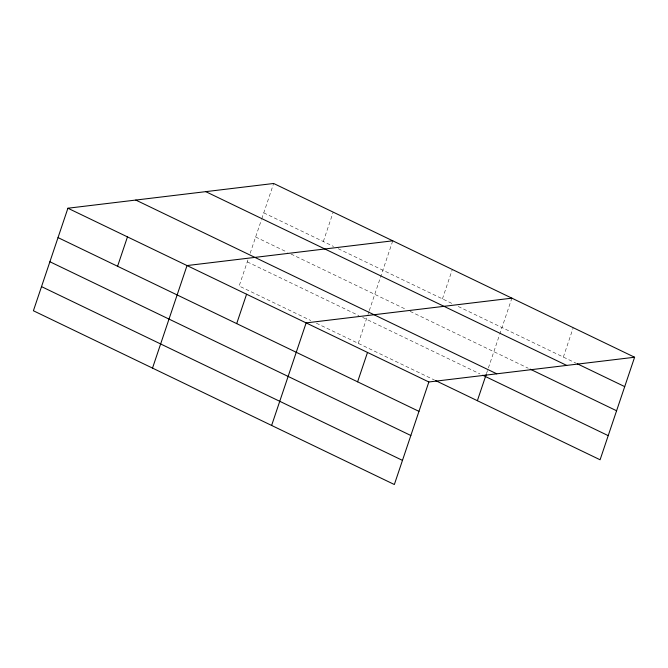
<?xml version="1.0" encoding="UTF-8"?>
<svg xmlns="http://www.w3.org/2000/svg" width="668" height="668" viewBox="0 0 668 668"><rect width="100%" height="100%" fill="white"/><g stroke="black" fill="none" stroke-linecap="round" stroke-linejoin="round"><path stroke-width="0.5" stroke-dasharray="3.34 2.5" d="M247.911 259.961L239.144 286.021L310.795 320.515M250.166 253.264L261.489 219.622M261.814 218.653L273.655 183.475M323.32 241.532L333.207 212.148M358.257 343.36L367.667 315.388M367.993 314.436L368.953 311.564M369.279 310.612L392.767 240.814M442.433 298.872L452.32 269.488M486.463 373.688L488.066 368.903M488.391 367.951L499.388 335.269M499.714 334.301L511.88 298.162M563.349 357.079L573.236 327.696M263.768 212.858L333.557 246.459M338.208 248.696L452.67 303.798M458.256 306.487L576.367 363.35M255.635 237.006L287.282 252.237M290.998 254.024L406.394 309.576M410.11 311.363L528.263 368.243M247.269 261.881L358.933 315.638M362.657 317.425L479.908 373.871M316.381 323.203L434.559 380.092"/><path stroke-width="1" d="M634.6 357.238L273.655 183.475L67.911 208.224L33.4 310.762L394.345 484.525L428.856 381.979L634.6 357.238L600.089 459.776L435.494 380.543M117.576 266.273L127.463 236.889M152.513 368.101L187.023 265.563L392.767 240.814M236.689 323.613L246.576 294.229M271.625 425.441L306.136 322.903L511.88 298.162M357.605 381.82L367.5 352.437M477.37 400.7L486.137 374.648M577.294 363.793L624.714 386.622M205.761 191.641L566.706 365.404M530.125 369.137L616.589 410.762M135.804 200.058L496.75 373.813M482.705 375.216L608.214 435.636M67.911 208.224L428.856 381.979M58.024 237.599L418.97 411.363M49.9 261.747L410.845 435.503M41.525 286.622L402.47 460.377"/></g></svg>
